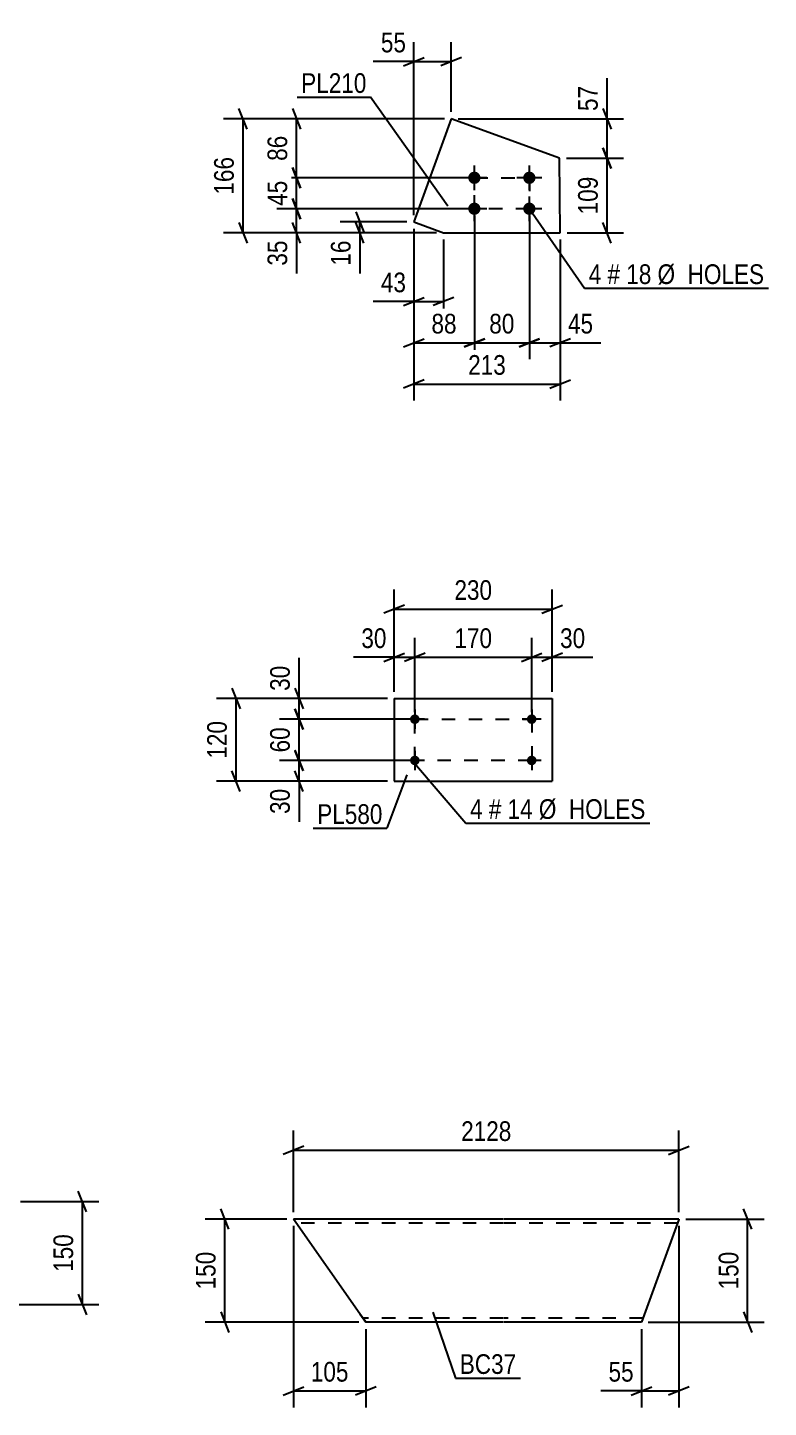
# Model space of a CAD drawing. Header units: millimetres. Extents: x 0 to 1189, y 0 to 841.
# Drawn here: x 954.5 to 1062.3, y 434.7 to 635.4 of the extents above; entities that cross this region are included whole.
import ezdxf

# ---------------------------------------------------------------- set-up
doc = ezdxf.new("R2010")
doc.units = ezdxf.units.MM
doc.linetypes.add('DXK_LINE_DOT2', pattern=[3.9198, 1.9599, -1.9599])
doc.styles.add('Arial Narrow', font='ARIALN.TTF', dxfattribs={"height": 0.2})

# ---------------------------------------------------------------- blocks, each defined once
blk = doc.blocks.new('Part-348435271-7518 - 7517')
at = {"color": 2, "linetype": 'Continuous'}
for p, q in [((1007.83, 537.82), (1007.83, 525.82)), ((1007.83, 537.82), (1030.83, 537.82)), ((1030.83, 537.82), (1030.83, 525.82)), ((1007.83, 525.82), (1030.83, 525.82))]:
    blk.add_line(p, q, dxfattribs=at)
blk = doc.blocks.new('Bolt-348435271-7519 - 7517')
at = {"linetype": 'Continuous'}
for points in [[(1010.83, 534.12, -1), (1010.83, 535.52, -1)], [(1027.83, 534.12, -1), (1027.83, 535.52, -1)], [(1010.83, 528.12, -1), (1010.83, 529.52, -1)], [(1027.83, 528.12, -1), (1027.83, 529.52, -1)]]:
    blk.add_hatch(color=1, dxfattribs=at).paths.add_polyline_path(points)
at = {"color": 1, "linetype": 'Continuous'}
for p, q in [((1010.83, 536.22), (1010.83, 533.42)), ((1027.83, 536.22), (1027.83, 533.42)), ((1012.23, 534.82), (1009.43, 534.82)), ((1029.23, 534.82), (1026.43, 534.82)), ((1010.83, 530.22), (1010.83, 527.42)), ((1027.83, 530.22), (1027.83, 527.42)), ((1012.23, 528.82), (1009.43, 528.82)), ((1029.23, 528.82), (1026.43, 528.82))]:
    blk.add_line(p, q, dxfattribs=at)
blk = doc.blocks.new('Part-348435271-7844 - 7843')
at = {"color": 2, "linetype": 'Continuous'}
for p, q in [((1016.13, 622.14), (1010.67, 607.13)), ((1031.9, 616.41), (1016.13, 622.14)), ((1031.99, 605.56), (1031.9, 616.41)), ((1010.67, 607.13), (1014.99, 605.56)), ((1014.99, 605.56), (1031.99, 605.56))]:
    blk.add_line(p, q, dxfattribs=at)
blk = doc.blocks.new('Bolt-348435271-7845 - 7843')
at = {"linetype": 'Continuous'}
for points in [[(1018.59, 613.56, -1), (1020.39, 613.56, -1)], [(1026.59, 613.56, -1), (1028.39, 613.56, -1)], [(1018.59, 609.06, -1), (1020.39, 609.06, -1)], [(1026.59, 609.06, -1), (1028.39, 609.06, -1)]]:
    blk.add_hatch(color=1, dxfattribs=at).paths.add_polyline_path(points)
at = {"color": 1, "linetype": 'Continuous'}
for p, q in [((1019.49, 611.76), (1019.49, 615.36)), ((1027.49, 611.76), (1027.49, 615.36)), ((1021.29, 613.56), (1017.69, 613.56)), ((1029.29, 613.56), (1025.69, 613.56)), ((1019.49, 607.26), (1019.49, 610.86)), ((1027.49, 607.26), (1027.49, 610.86)), ((1021.29, 609.06), (1017.69, 609.06)), ((1029.29, 609.06), (1025.69, 609.06))]:
    blk.add_line(p, q, dxfattribs=at)
blk = doc.blocks.new('Part-348435271-19237 - 19236')
at = {"color": 2, "linetype": 'Continuous'}
for p, q in [((1023.69, 462.13), (993.19, 462.13)), ((1002.85, 448.33), (993.19, 462.13)), ((1049.25, 462.13), (1023.79, 462.13)), ((1049.22, 462.04), (1043.79, 447.13)), ((1049.25, 462.13), (1049.22, 462.04)), ((1002.85, 448.33), (1003.69, 447.13)), ((1023.69, 447.13), (1003.69, 447.13)), ((1043.79, 447.13), (1023.79, 447.13))]:
    blk.add_line(p, q, dxfattribs=at)
at = {"color": 7, "linetype": 'DXK_LINE_DOT2'}
for p, q in [((1023.69, 461.53), (993.61, 461.53)), ((1049.04, 461.53), (1023.79, 461.53)), ((1003.63, 447.22), (1002.85, 448.33)), ((1003.27, 447.73), (1003.24, 447.78)), ((1023.69, 447.73), (1003.27, 447.73)), ((1044.01, 447.73), (1023.79, 447.73)), ((1044.01, 447.73), (1044.03, 447.78))]:
    blk.add_line(p, q, dxfattribs=at)
blk = doc.blocks.new('Rectangle-348435271-21931 - 7517')
at = {"color": 1, "linetype": 'DXK_LINE_DOT2'}
blk.add_lwpolyline([(1010.83, 534.82), (1027.83, 534.82), (1027.83, 528.82), (1010.83, 528.82), (1010.83, 534.82)], close=True, dxfattribs=at)
blk = doc.blocks.new('Rectangle-348435271-21791 - 7843')
at = {"color": 1, "linetype": 'DXK_LINE_DOT2'}
blk.add_lwpolyline([(1019.49, 613.56), (1027.49, 613.56), (1027.49, 609.06), (1019.49, 609.06), (1019.49, 613.56)], close=True, dxfattribs=at)
blk = doc.blocks.new('StraightDimension-348435271-7521 - 7517')
at = {"color": 7, "linetype": 'Continuous'}
for p, q in [((1006.83, 537.82), (991.14, 537.82)), ((993.39, 539.32), (994.59, 536.32)), ((993.99, 534.82), (993.99, 537.82)), ((994.59, 533.32), (993.39, 536.32)), ((1009.83, 534.82), (991.14, 534.82))]:
    blk.add_line(p, q, dxfattribs=at)
at = {"color": 0}
blk.add_wipeout([(993.24, 543.2), (989.04, 543.2), (989.04, 538.34), (993.24, 538.34)], dxfattribs=at)
at = {"color": 7, "linetype": 'Continuous'}
blk.add_line((993.99, 537.82), (993.99, 543.73), dxfattribs=at)
blk.add_line((993.99, 537.82), (993.99, 543.73), dxfattribs=at)
at = {"color": 3, "style": 'Arial Narrow'}
blk.add_text('30', height=2.863, rotation=90.0002, dxfattribs=at).set_placement((992.64, 538.94))
blk = doc.blocks.new('StraightDimension-348435271-7523 - 7517')
at = {"color": 7, "linetype": 'Continuous'}
for p, q in [((993.39, 530.32), (994.59, 527.32)), ((1009.83, 528.82), (991.14, 528.82)), ((993.99, 525.82), (993.99, 528.82)), ((1006.83, 525.82), (991.14, 525.82)), ((994.59, 524.32), (993.39, 527.32))]:
    blk.add_line(p, q, dxfattribs=at)
at = {"color": 0}
blk.add_wipeout([(993.24, 525.29), (989.04, 525.29), (989.04, 520.44), (993.24, 520.44)], dxfattribs=at)
at = {"color": 7, "linetype": 'Continuous'}
blk.add_line((993.99, 525.82), (993.99, 519.91), dxfattribs=at)
blk.add_line((993.99, 525.82), (993.99, 519.91), dxfattribs=at)
at = {"color": 3, "style": 'Arial Narrow'}
blk.add_text('30', height=2.863, rotation=90.0002, dxfattribs=at).set_placement((992.64, 521.04))
blk = doc.blocks.new('StraightDimension-348435271-7522 - 7517')
at = {"color": 7, "linetype": 'Continuous'}
for p, q in [((993.39, 536.32), (994.59, 533.32)), ((1009.83, 534.82), (991.14, 534.82)), ((993.99, 528.82), (993.99, 534.82)), ((994.59, 527.32), (993.39, 530.32)), ((1009.83, 528.82), (991.14, 528.82))]:
    blk.add_line(p, q, dxfattribs=at)
at = {"color": 0}
blk.add_wipeout([(993.24, 534.25), (989.04, 534.25), (989.04, 529.39), (993.24, 529.39)], dxfattribs=at)
at = {"color": 3, "style": 'Arial Narrow'}
blk.add_text('60', height=2.863, rotation=90.0002, dxfattribs=at).set_placement((992.64, 529.99))
blk = doc.blocks.new('StraightDimension-348435271-7533 - 7517')
at = {"color": 7, "linetype": 'Continuous'}
for p, q in [((1006.83, 537.82), (981.98, 537.82)), ((984.23, 539.32), (985.43, 536.32)), ((984.83, 525.82), (984.83, 537.82)), ((1006.83, 525.82), (981.98, 525.82)), ((985.43, 524.32), (984.23, 527.32))]:
    blk.add_line(p, q, dxfattribs=at)
at = {"color": 0}
blk.add_wipeout([(984.08, 535.16), (979.88, 535.16), (979.88, 528.48), (984.08, 528.48)], dxfattribs=at)
at = {"color": 3, "style": 'Arial Narrow'}
blk.add_text('120', height=2.863, rotation=90.0002, dxfattribs=at).set_placement((983.48, 529.08))
blk = doc.blocks.new('StraightDimension-348435271-7537 - 7517')
at = {"color": 7, "linetype": 'Continuous'}
for p, q in [((1027.83, 535.82), (1027.83, 546.67)), ((1030.83, 538.82), (1030.83, 546.67)), ((1026.33, 543.22), (1029.33, 544.42)), ((1027.83, 543.82), (1030.83, 543.82)), ((1032.33, 544.42), (1029.33, 543.22))]:
    blk.add_line(p, q, dxfattribs=at)
at = {"color": 0}
blk.add_wipeout([(1036.21, 544.57), (1036.21, 548.77), (1031.36, 548.77), (1031.36, 544.57)], dxfattribs=at)
at = {"color": 7, "linetype": 'Continuous'}
blk.add_line((1030.83, 543.82), (1036.74, 543.82), dxfattribs=at)
blk.add_line((1030.83, 543.82), (1036.74, 543.82), dxfattribs=at)
at = {"color": 3, "style": 'Arial Narrow'}
blk.add_text('30', height=2.863, dxfattribs=at).set_placement((1031.96, 545.17))
blk = doc.blocks.new('StraightDimension-348435271-7538 - 7517')
at = {"color": 7, "linetype": 'Continuous'}
for p, q in [((1010.83, 535.82), (1010.83, 546.67)), ((1027.83, 535.82), (1027.83, 546.67)), ((1012.33, 544.42), (1009.33, 543.22)), ((1010.83, 543.82), (1027.83, 543.82)), ((1026.33, 543.22), (1029.33, 544.42))]:
    blk.add_line(p, q, dxfattribs=at)
at = {"color": 0}
blk.add_wipeout([(1022.67, 544.57), (1022.67, 548.77), (1015.99, 548.77), (1015.99, 544.57)], dxfattribs=at)
at = {"color": 3, "style": 'Arial Narrow'}
blk.add_text('170', height=2.863, dxfattribs=at).set_placement((1016.59, 545.17))
blk = doc.blocks.new('StraightDimension-348435271-7539 - 7517')
at = {"color": 7, "linetype": 'Continuous'}
for p, q in [((1007.83, 538.82), (1007.83, 546.67)), ((1010.83, 535.82), (1010.83, 546.67)), ((1006.33, 543.22), (1009.33, 544.42)), ((1007.83, 543.82), (1010.83, 543.82)), ((1012.33, 544.42), (1009.33, 543.22))]:
    blk.add_line(p, q, dxfattribs=at)
at = {"color": 0}
blk.add_wipeout([(1007.31, 544.57), (1007.31, 548.77), (1002.45, 548.77), (1002.45, 544.57)], dxfattribs=at)
at = {"color": 7, "linetype": 'Continuous'}
blk.add_line((1007.83, 543.82), (1001.92, 543.82), dxfattribs=at)
blk.add_line((1007.83, 543.82), (1001.92, 543.82), dxfattribs=at)
at = {"color": 3, "style": 'Arial Narrow'}
blk.add_text('30', height=2.863, dxfattribs=at).set_placement((1003.05, 545.17))
blk = doc.blocks.new('StraightDimension-348435271-7549 - 7517')
at = {"color": 7, "linetype": 'Continuous'}
for p, q in [((1007.83, 538.82), (1007.83, 553.67)), ((1030.83, 538.82), (1030.83, 553.67)), ((1009.33, 551.42), (1006.33, 550.22)), ((1007.83, 550.82), (1030.83, 550.82)), ((1029.33, 550.22), (1032.33, 551.42))]:
    blk.add_line(p, q, dxfattribs=at)
at = {"color": 0}
blk.add_wipeout([(1022.67, 551.57), (1022.67, 555.77), (1015.99, 555.77), (1015.99, 551.57)], dxfattribs=at)
at = {"color": 3, "style": 'Arial Narrow'}
blk.add_text('230', height=2.863, dxfattribs=at).set_placement((1016.59, 552.17))
blk = doc.blocks.new('StraightDimension-348435271-7855 - 7843')
at = {"color": 7, "linetype": 'Continuous'}
for p, q in [((1010.67, 606.13), (1010.67, 593.16)), ((1014.99, 604.56), (1014.99, 593.16)), ((1009.17, 594.96), (1012.17, 596.16)), ((1016.49, 596.16), (1013.49, 594.96)), ((1010.67, 595.56), (1014.99, 595.56))]:
    blk.add_line(p, q, dxfattribs=at)
at = {"color": 0}
blk.add_wipeout([(1010.15, 596.31), (1010.15, 600.51), (1005.29, 600.51), (1005.29, 596.31)], dxfattribs=at)
at = {"color": 7, "linetype": 'Continuous'}
blk.add_line((1010.67, 595.56), (1004.77, 595.56), dxfattribs=at)
blk.add_line((1010.67, 595.56), (1004.77, 595.56), dxfattribs=at)
at = {"color": 3, "style": 'Arial Narrow'}
blk.add_text('43', height=2.863, dxfattribs=at).set_placement((1005.89, 596.91))
blk = doc.blocks.new('StraightDimension-348435271-7859 - 7843')
at = {"color": 7, "linetype": 'Continuous'}
for p, q in [((1017.13, 622.14), (1041.19, 622.14)), ((1038.19, 623.64), (1039.39, 620.64)), ((1038.79, 616.41), (1038.79, 622.14)), ((1032.9, 616.41), (1041.19, 616.41)), ((1039.39, 614.91), (1038.19, 617.91))]:
    blk.add_line(p, q, dxfattribs=at)
at = {"color": 0}
blk.add_wipeout([(1038.04, 627.53), (1033.84, 627.53), (1033.84, 622.67), (1038.04, 622.67)], dxfattribs=at)
at = {"color": 7, "linetype": 'Continuous'}
blk.add_line((1038.79, 622.14), (1038.79, 628.05), dxfattribs=at)
blk.add_line((1038.79, 622.14), (1038.79, 628.05), dxfattribs=at)
at = {"color": 3, "style": 'Arial Narrow'}
blk.add_text('57', height=2.863, rotation=90.0002, dxfattribs=at).set_placement((1037.44, 623.27))
blk = doc.blocks.new('StraightDimension-348435271-7851 - 7843')
at = {"color": 7, "linetype": 'Continuous'}
for p, q in [((1010.67, 608.13), (1010.67, 633.3)), ((1016.13, 623.14), (1016.13, 633.3)), ((1009.17, 629.85), (1012.17, 631.05)), ((1010.67, 630.45), (1016.13, 630.45)), ((1017.63, 631.05), (1014.63, 629.85))]:
    blk.add_line(p, q, dxfattribs=at)
at = {"color": 0}
blk.add_wipeout([(1010.15, 631.2), (1010.15, 635.4), (1005.29, 635.4), (1005.29, 631.2)], dxfattribs=at)
at = {"color": 7, "linetype": 'Continuous'}
blk.add_line((1010.67, 630.45), (1004.77, 630.45), dxfattribs=at)
blk.add_line((1010.67, 630.45), (1004.77, 630.45), dxfattribs=at)
at = {"color": 3, "style": 'Arial Narrow'}
blk.add_text('55', height=2.863, dxfattribs=at).set_placement((1005.89, 631.8))
blk = doc.blocks.new('StraightDimension-348435271-7860 - 7843')
at = {"color": 7, "linetype": 'Continuous'}
for p, q in [((1032.9, 616.41), (1041.19, 616.41)), ((1038.19, 617.91), (1039.39, 614.91)), ((1038.79, 605.56), (1038.79, 616.41)), ((1039.39, 604.06), (1038.19, 607.06)), ((1032.99, 605.56), (1041.19, 605.56))]:
    blk.add_line(p, q, dxfattribs=at)
at = {"color": 0}
blk.add_wipeout([(1038.04, 614.33), (1033.84, 614.33), (1033.84, 607.64), (1038.04, 607.64)], dxfattribs=at)
at = {"color": 3, "style": 'Arial Narrow'}
blk.add_text('109', height=2.863, rotation=90.0002, dxfattribs=at).set_placement((1037.44, 608.24))
blk = doc.blocks.new('StraightDimension-348435271-7865 - 7843')
at = {"color": 7, "linetype": 'Continuous'}
for p, q in [((1002.23, 608.63), (1003.43, 605.63)), ((1009.67, 607.13), (999.98, 607.13)), ((1003.43, 604.06), (1002.23, 607.06)), ((1002.83, 605.56), (1002.83, 607.13)), ((1013.99, 605.56), (999.98, 605.56))]:
    blk.add_line(p, q, dxfattribs=at)
at = {"color": 0}
blk.add_wipeout([(1002.08, 605.03), (997.88, 605.03), (997.88, 600.18), (1002.08, 600.18)], dxfattribs=at)
at = {"color": 7, "linetype": 'Continuous'}
blk.add_line((1002.83, 605.56), (1002.83, 599.65), dxfattribs=at)
blk.add_line((1002.83, 605.56), (1002.83, 599.65), dxfattribs=at)
at = {"color": 3, "style": 'Arial Narrow'}
blk.add_text('16', height=2.863, rotation=90.0002, dxfattribs=at).set_placement((1001.48, 600.78))
blk = doc.blocks.new('StraightDimension-348435271-7869 - 7843')
at = {"color": 7, "linetype": 'Continuous'}
for p, q in [((1027.49, 608.06), (1027.49, 587.16)), ((1031.99, 604.56), (1031.99, 587.16)), ((1025.99, 588.96), (1028.99, 590.16)), ((1033.49, 590.16), (1030.49, 588.96)), ((1027.49, 589.56), (1031.99, 589.56))]:
    blk.add_line(p, q, dxfattribs=at)
at = {"color": 0}
blk.add_wipeout([(1037.37, 590.31), (1037.37, 594.51), (1032.51, 594.51), (1032.51, 590.31)], dxfattribs=at)
at = {"color": 7, "linetype": 'Continuous'}
blk.add_line((1031.99, 589.56), (1037.89, 589.56), dxfattribs=at)
blk.add_line((1031.99, 589.56), (1037.89, 589.56), dxfattribs=at)
at = {"color": 3, "style": 'Arial Narrow'}
blk.add_text('45', height=2.863, dxfattribs=at).set_placement((1033.11, 590.91))
blk = doc.blocks.new('StraightDimension-348435271-7870 - 7843')
at = {"color": 7, "linetype": 'Continuous'}
for p, q in [((1019.49, 608.06), (1019.49, 587.16)), ((1027.49, 608.06), (1027.49, 587.16)), ((1017.99, 588.96), (1020.99, 590.16)), ((1028.99, 590.16), (1025.99, 588.96)), ((1019.49, 589.56), (1027.49, 589.56))]:
    blk.add_line(p, q, dxfattribs=at)
at = {"color": 0}
blk.add_wipeout([(1025.92, 590.31), (1025.92, 594.51), (1021.06, 594.51), (1021.06, 590.31)], dxfattribs=at)
at = {"color": 3, "style": 'Arial Narrow'}
blk.add_text('80', height=2.863, dxfattribs=at).set_placement((1021.66, 590.91))
blk = doc.blocks.new('StraightDimension-348435271-7871 - 7843')
at = {"color": 7, "linetype": 'Continuous'}
for p, q in [((1019.49, 608.06), (1019.49, 587.16)), ((1010.67, 606.13), (1010.67, 587.16)), ((1009.17, 588.96), (1012.17, 590.16)), ((1020.99, 590.16), (1017.99, 588.96)), ((1010.67, 589.56), (1019.49, 589.56))]:
    blk.add_line(p, q, dxfattribs=at)
at = {"color": 0}
blk.add_wipeout([(1017.51, 590.31), (1017.51, 594.51), (1012.65, 594.51), (1012.65, 590.31)], dxfattribs=at)
at = {"color": 3, "style": 'Arial Narrow'}
blk.add_text('88', height=2.863, dxfattribs=at).set_placement((1013.25, 590.91))
blk = doc.blocks.new('StraightDimension-348435271-7881 - 7843')
at = {"color": 7, "linetype": 'Continuous'}
for p, q in [((1010.67, 606.13), (1010.67, 581.16)), ((1031.99, 604.56), (1031.99, 581.16)), ((1012.17, 584.16), (1009.17, 582.96)), ((1030.49, 582.96), (1033.49, 584.16)), ((1010.67, 583.56), (1031.99, 583.56))]:
    blk.add_line(p, q, dxfattribs=at)
at = {"color": 0}
blk.add_wipeout([(1024.67, 584.31), (1024.67, 588.51), (1017.99, 588.51), (1017.99, 584.31)], dxfattribs=at)
at = {"color": 3, "style": 'Arial Narrow'}
blk.add_text('213', height=2.863, dxfattribs=at).set_placement((1018.59, 584.91))
blk = doc.blocks.new('StraightDimension-348435271-7885 - 7843')
at = {"color": 7, "linetype": 'Continuous'}
for p, q in [((1015.13, 622.14), (990.76, 622.14)), ((993.01, 623.64), (994.21, 620.64)), ((993.61, 613.56), (993.61, 622.14)), ((994.21, 612.06), (993.01, 615.06)), ((1018.49, 613.56), (990.76, 613.56))]:
    blk.add_line(p, q, dxfattribs=at)
at = {"color": 0}
blk.add_wipeout([(992.86, 620.28), (988.66, 620.28), (988.66, 615.42), (992.86, 615.42)], dxfattribs=at)
at = {"color": 3, "style": 'Arial Narrow'}
blk.add_text('86', height=2.863, rotation=90.0002, dxfattribs=at).set_placement((992.26, 616.02))
blk = doc.blocks.new('StraightDimension-348435271-7886 - 7843')
at = {"color": 7, "linetype": 'Continuous'}
for p, q in [((993.01, 615.06), (994.21, 612.06)), ((1018.49, 613.56), (990.76, 613.56)), ((993.61, 609.06), (993.61, 613.56)), ((994.21, 607.56), (993.01, 610.56)), ((1018.49, 609.06), (990.76, 609.06))]:
    blk.add_line(p, q, dxfattribs=at)
at = {"color": 0}
blk.add_wipeout([(992.86, 613.73), (988.66, 613.73), (988.66, 608.88), (992.86, 608.88)], dxfattribs=at)
at = {"color": 3, "style": 'Arial Narrow'}
blk.add_text('45', height=2.863, rotation=90.0002, dxfattribs=at).set_placement((992.26, 609.48))
blk = doc.blocks.new('StraightDimension-348435271-7887 - 7843')
at = {"color": 7, "linetype": 'Continuous'}
for p, q in [((993.01, 610.56), (994.21, 607.56)), ((1018.49, 609.06), (990.76, 609.06)), ((993.61, 605.56), (993.61, 609.06)), ((994.21, 604.06), (993.01, 607.06)), ((1013.99, 605.56), (990.76, 605.56))]:
    blk.add_line(p, q, dxfattribs=at)
at = {"color": 0}
blk.add_wipeout([(992.86, 605.03), (988.66, 605.03), (988.66, 600.18), (992.86, 600.18)], dxfattribs=at)
at = {"color": 7, "linetype": 'Continuous'}
blk.add_line((993.61, 605.56), (993.61, 599.65), dxfattribs=at)
blk.add_line((993.61, 605.56), (993.61, 599.65), dxfattribs=at)
at = {"color": 3, "style": 'Arial Narrow'}
blk.add_text('35', height=2.863, rotation=90.0002, dxfattribs=at).set_placement((992.26, 600.78))
blk = doc.blocks.new('StraightDimension-348435271-7897 - 7843')
at = {"color": 7, "linetype": 'Continuous'}
for p, q in [((1015.13, 622.14), (982.99, 622.14)), ((986.44, 620.64), (985.24, 623.64)), ((985.84, 605.56), (985.84, 622.14)), ((985.24, 607.06), (986.44, 604.06)), ((1013.99, 605.56), (982.99, 605.56))]:
    blk.add_line(p, q, dxfattribs=at)
at = {"color": 0}
blk.add_wipeout([(985.09, 617.19), (980.89, 617.19), (980.89, 610.51), (985.09, 610.51)], dxfattribs=at)
at = {"color": 3, "style": 'Arial Narrow'}
blk.add_text('166', height=2.863, rotation=90.0002, dxfattribs=at).set_placement((984.49, 611.11))
blk = doc.blocks.new('StraightDimension-348435271-19535 - 19228')
at = {"color": 7, "linetype": 'Continuous'}
for p, q in [((963.07, 463.18), (961.87, 466.18)), ((953.47, 464.68), (964.87, 464.68)), ((962.47, 449.68), (962.47, 464.68)), ((948.02, 449.68), (964.87, 449.68)), ((961.87, 451.18), (963.07, 448.18))]:
    blk.add_line(p, q, dxfattribs=at)
at = {"color": 0}
blk.add_wipeout([(961.72, 460.52), (957.52, 460.52), (957.52, 453.84), (961.72, 453.84)], dxfattribs=at)
at = {"color": 3, "style": 'Arial Narrow'}
blk.add_text('150', height=2.863, rotation=90.0002, dxfattribs=at).set_placement((961.12, 454.44))
blk = doc.blocks.new('StraightDimension-348435271-19559 - 19236')
at = {"color": 7, "linetype": 'Continuous'}
for p, q in [((1059.85, 460.63), (1058.65, 463.63)), ((1050.25, 462.13), (1061.65, 462.13)), ((1059.25, 447.13), (1059.25, 462.13)), ((1058.65, 448.63), (1059.85, 445.63)), ((1044.79, 447.13), (1061.65, 447.13))]:
    blk.add_line(p, q, dxfattribs=at)
at = {"color": 0}
blk.add_wipeout([(1058.5, 457.97), (1054.3, 457.97), (1054.3, 451.29), (1058.5, 451.29)], dxfattribs=at)
at = {"color": 3, "style": 'Arial Narrow'}
blk.add_text('150', height=2.863, rotation=90.0002, dxfattribs=at).set_placement((1057.9, 451.89))
blk = doc.blocks.new('StraightDimension-348435271-19553 - 19236')
at = {"color": 7, "linetype": 'Continuous'}
for p, q in [((983.79, 460.63), (982.59, 463.63)), ((992.19, 462.13), (980.34, 462.13)), ((983.19, 447.13), (983.19, 462.13)), ((982.59, 448.63), (983.79, 445.63)), ((1002.69, 447.13), (980.34, 447.13))]:
    blk.add_line(p, q, dxfattribs=at)
at = {"color": 0}
blk.add_wipeout([(982.44, 457.97), (978.24, 457.97), (978.24, 451.29), (982.44, 451.29)], dxfattribs=at)
at = {"color": 3, "style": 'Arial Narrow'}
blk.add_text('150', height=2.863, rotation=90.0002, dxfattribs=at).set_placement((981.84, 451.89))
blk = doc.blocks.new('StraightDimension-348435271-19545 - 19236')
at = {"color": 7, "linetype": 'Continuous'}
for p, q in [((1049.25, 461.13), (1049.25, 434.73)), ((1043.79, 446.13), (1043.79, 434.73)), ((1042.29, 436.53), (1045.29, 437.73)), ((1050.75, 437.73), (1047.75, 436.53)), ((1043.79, 437.13), (1049.25, 437.13))]:
    blk.add_line(p, q, dxfattribs=at)
at = {"color": 0}
blk.add_wipeout([(1043.27, 437.88), (1043.27, 442.08), (1038.41, 442.08), (1038.41, 437.88)], dxfattribs=at)
at = {"color": 7, "linetype": 'Continuous'}
blk.add_line((1043.79, 437.13), (1037.89, 437.13), dxfattribs=at)
blk.add_line((1043.79, 437.13), (1037.89, 437.13), dxfattribs=at)
at = {"color": 3, "style": 'Arial Narrow'}
blk.add_text('55', height=2.863, dxfattribs=at).set_placement((1039.01, 438.48))
blk = doc.blocks.new('StraightDimension-348435271-19565 - 19236')
at = {"color": 7, "linetype": 'Continuous'}
for p, q in [((993.19, 463.13), (993.19, 474.98)), ((1049.25, 463.13), (1049.25, 474.98)), ((994.69, 472.73), (991.69, 471.53)), ((993.19, 472.13), (1049.25, 472.13)), ((1047.75, 471.53), (1050.75, 472.73))]:
    blk.add_line(p, q, dxfattribs=at)
at = {"color": 0}
blk.add_wipeout([(1025.48, 472.88), (1025.48, 477.08), (1016.97, 477.08), (1016.97, 472.88)], dxfattribs=at)
at = {"color": 3, "style": 'Arial Narrow'}
blk.add_text('2128', height=2.863, dxfattribs=at).set_placement((1017.57, 473.48))
blk = doc.blocks.new('StraightDimension-348435271-19549 - 19236')
at = {"color": 7, "linetype": 'Continuous'}
for p, q in [((993.19, 461.13), (993.19, 434.73)), ((1003.69, 446.13), (1003.69, 434.73)), ((991.69, 436.53), (994.69, 437.73)), ((1005.19, 437.73), (1002.19, 436.53)), ((993.19, 437.13), (1003.69, 437.13))]:
    blk.add_line(p, q, dxfattribs=at)
at = {"color": 0}
blk.add_wipeout([(1001.78, 437.88), (1001.78, 442.08), (995.1, 442.08), (995.1, 437.88)], dxfattribs=at)
at = {"color": 3, "style": 'Arial Narrow'}
blk.add_text('105', height=2.863, dxfattribs=at).set_placement((995.7, 438.48))
blk = doc.blocks.new('Mark-348435271-7552 - 7517')
at = {"color": 0}
blk.add_wipeout([(1006.14, 519.59), (1006.14, 522.59), (996.63, 522.59), (996.63, 519.59)], dxfattribs=at)
blk.add_wipeout([(1006.14, 519.59), (1006.14, 522.59), (996.63, 522.59), (996.63, 519.59)], dxfattribs=at)
at = {"color": 30, "linetype": 'Continuous'}
for p in [(1009.67, 526.73), (996.03, 518.99)]:
    blk.add_line(p, (1006.74, 518.99), dxfattribs=at)
at = {"color": 3, "style": 'Arial Narrow'}
blk.add_text('PL580', height=2.863, dxfattribs=at).set_placement((996.63, 519.59))
blk = doc.blocks.new('Mark-348435271-7555 - 7517')
at = {"color": 0}
blk.add_wipeout([(1020.69, 520.32), (1020.69, 523.32), (1018.86, 523.32), (1018.86, 520.32)], dxfattribs=at)
blk.add_wipeout([(1020.69, 520.32), (1020.69, 523.32), (1018.86, 523.32), (1018.86, 520.32)], dxfattribs=at)
at = {"color": 7, "linetype": 'Continuous'}
blk.add_line((1010.47, 528.74), (1018.26, 519.72), dxfattribs=at)
at = {"color": 0}
blk.add_wipeout([(1023.41, 520.32), (1023.41, 523.32), (1021.59, 523.32), (1021.59, 520.32)], dxfattribs=at)
blk.add_wipeout([(1023.41, 520.32), (1023.41, 523.32), (1021.59, 523.32), (1021.59, 520.32)], dxfattribs=at)
at = {"color": 3, "style": 'Arial Narrow'}
blk.add_text('4', height=2.86, dxfattribs=at).set_placement((1018.86, 520.32))
at = {"color": 0}
blk.add_wipeout([(1027.97, 520.32), (1027.97, 523.32), (1024.31, 523.32), (1024.31, 520.32)], dxfattribs=at)
blk.add_wipeout([(1027.97, 520.32), (1027.97, 523.32), (1024.31, 523.32), (1024.31, 520.32)], dxfattribs=at)
at = {"color": 3, "style": 'Arial Narrow'}
for s, height, p in [('#', 2.86, (1021.59, 520.32)), ('14', 2.863, (1024.31, 520.32))]:
    blk.add_text(s, height=height, dxfattribs=at).set_placement(p)
at = {"color": 0}
blk.add_wipeout([(1044.4, 520.32), (1044.4, 523.32), (1028.87, 523.32), (1028.87, 520.32)], dxfattribs=at)
blk.add_wipeout([(1044.4, 520.32), (1044.4, 523.32), (1028.87, 523.32), (1028.87, 520.32)], dxfattribs=at)
at = {"color": 7, "linetype": 'Continuous'}
blk.add_line((1018.26, 519.72), (1045, 519.72), dxfattribs=at)
at = {"color": 3, "style": 'Arial Narrow'}
blk.add_text('Ø  HOLES', height=2.863, dxfattribs=at).set_placement((1028.87, 520.32))
blk = doc.blocks.new('Mark-348435271-7900 - 7843')
at = {"color": 0}
blk.add_wipeout([(1003.8, 625.9), (1003.8, 628.9), (994.3, 628.9), (994.3, 625.9)], dxfattribs=at)
blk.add_wipeout([(1003.8, 625.9), (1003.8, 628.9), (994.3, 628.9), (994.3, 625.9)], dxfattribs=at)
at = {"color": 30, "linetype": 'Continuous'}
for p in [(993.7, 625.3), (1015.62, 609.42)]:
    blk.add_line(p, (1004.4, 625.3), dxfattribs=at)
at = {"color": 3, "style": 'Arial Narrow'}
blk.add_text('PL210', height=2.863, dxfattribs=at).set_placement((994.3, 625.9))
blk = doc.blocks.new('Mark-348435271-7903 - 7843')
at = {"color": 0}
blk.add_wipeout([(1037.96, 598.11), (1037.96, 601.11), (1036.13, 601.11), (1036.13, 598.11)], dxfattribs=at)
blk.add_wipeout([(1037.96, 598.11), (1037.96, 601.11), (1036.13, 601.11), (1036.13, 598.11)], dxfattribs=at)
at = {"color": 7, "linetype": 'Continuous'}
blk.add_line((1027.49, 609.06), (1035.53, 597.51), dxfattribs=at)
at = {"color": 0}
blk.add_wipeout([(1040.69, 598.11), (1040.69, 601.11), (1038.86, 601.11), (1038.86, 598.11)], dxfattribs=at)
blk.add_wipeout([(1040.69, 598.11), (1040.69, 601.11), (1038.86, 601.11), (1038.86, 598.11)], dxfattribs=at)
at = {"color": 3, "style": 'Arial Narrow'}
blk.add_text('4', height=2.86, dxfattribs=at).set_placement((1036.13, 598.11))
at = {"color": 0}
blk.add_wipeout([(1045.24, 598.11), (1045.24, 601.11), (1041.59, 601.11), (1041.59, 598.11)], dxfattribs=at)
blk.add_wipeout([(1045.24, 598.11), (1045.24, 601.11), (1041.59, 601.11), (1041.59, 598.11)], dxfattribs=at)
at = {"color": 3, "style": 'Arial Narrow'}
for s, height, p in [('#', 2.86, (1038.86, 598.11)), ('18', 2.863, (1041.59, 598.11))]:
    blk.add_text(s, height=height, dxfattribs=at).set_placement(p)
at = {"color": 0}
blk.add_wipeout([(1061.67, 598.11), (1061.67, 601.11), (1046.14, 601.11), (1046.14, 598.11)], dxfattribs=at)
blk.add_wipeout([(1061.67, 598.11), (1061.67, 601.11), (1046.14, 601.11), (1046.14, 598.11)], dxfattribs=at)
at = {"color": 7, "linetype": 'Continuous'}
blk.add_line((1035.53, 597.51), (1062.27, 597.51), dxfattribs=at)
at = {"color": 3, "style": 'Arial Narrow'}
blk.add_text('Ø  HOLES', height=2.863, dxfattribs=at).set_placement((1046.14, 598.11))
blk = doc.blocks.new('Mark-348435271-19993 - 19236')
at = {"color": 0}
blk.add_wipeout([(1025.59, 439.6), (1025.59, 442.6), (1017.37, 442.6), (1017.37, 439.6)], dxfattribs=at)
blk.add_wipeout([(1025.59, 439.6), (1025.59, 442.6), (1017.37, 442.6), (1017.37, 439.6)], dxfattribs=at)
at = {"color": 30, "linetype": 'Continuous'}
for p, q in [((1013.43, 448.59), (1016.77, 439)), ((1016.77, 439), (1026.19, 439))]:
    blk.add_line(p, q, dxfattribs=at)
at = {"color": 3, "style": 'Arial Narrow'}
blk.add_text('BC37', height=2.863, dxfattribs=at).set_placement((1017.37, 439.6))

msp = doc.modelspace()

# ---------------------------------------------------------------- block references
for name in ['Part-348435271-7844 - 7843', 'Bolt-348435271-7845 - 7843', 'Rectangle-348435271-21791 - 7843', 'Part-348435271-7518 - 7517', 'Bolt-348435271-7519 - 7517', 'Rectangle-348435271-21931 - 7517', 'StraightDimension-348435271-19535 - 19228', 'Part-348435271-19237 - 19236']:
    msp.add_blockref(name, (0, 0))

# ---------------------------------------------------------------- next in the draw order: block references
for name in ['StraightDimension-348435271-7859 - 7843', 'StraightDimension-348435271-7855 - 7843', 'StraightDimension-348435271-7537 - 7517', 'StraightDimension-348435271-7521 - 7517', 'StraightDimension-348435271-7523 - 7517', 'StraightDimension-348435271-19553 - 19236', 'StraightDimension-348435271-19559 - 19236', 'Mark-348435271-19993 - 19236']:
    msp.add_blockref(name, (0, 0))

# ---------------------------------------------------------------- next in the draw order: block references
for name in ['StraightDimension-348435271-7851 - 7843', 'StraightDimension-348435271-7860 - 7843', 'StraightDimension-348435271-7522 - 7517', 'StraightDimension-348435271-19565 - 19236', 'StraightDimension-348435271-19549 - 19236', 'StraightDimension-348435271-19545 - 19236']:
    msp.add_blockref(name, (0, 0))

# ---------------------------------------------------------------- next in the draw order: block references
for name in ['StraightDimension-348435271-7885 - 7843', 'StraightDimension-348435271-7865 - 7843', 'StraightDimension-348435271-7869 - 7843', 'StraightDimension-348435271-7538 - 7517', 'StraightDimension-348435271-7533 - 7517']:
    msp.add_blockref(name, (0, 0))

# ---------------------------------------------------------------- next in the draw order: block references
for name in ['StraightDimension-348435271-7870 - 7843', 'StraightDimension-348435271-7539 - 7517', 'Mark-348435271-7552 - 7517']:
    msp.add_blockref(name, (0, 0))

# ---------------------------------------------------------------- next in the draw order: block references
for name in ['StraightDimension-348435271-7871 - 7843', 'StraightDimension-348435271-7549 - 7517', 'Mark-348435271-7555 - 7517']:
    msp.add_blockref(name, (0, 0))

# ---------------------------------------------------------------- next in the draw order: block references
for name in ['StraightDimension-348435271-7886 - 7843', 'StraightDimension-348435271-7881 - 7843']:
    msp.add_blockref(name, (0, 0))

# ---------------------------------------------------------------- next in the draw order: block references
for name in ['StraightDimension-348435271-7887 - 7843', 'Mark-348435271-7903 - 7843']:
    msp.add_blockref(name, (0, 0))

# ---------------------------------------------------------------- next in the draw order: block references
msp.add_blockref('StraightDimension-348435271-7897 - 7843', (0, 0))

# ---------------------------------------------------------------- next in the draw order: block references
msp.add_blockref('Mark-348435271-7900 - 7843', (0, 0))

doc.saveas('drawing.dxf')
